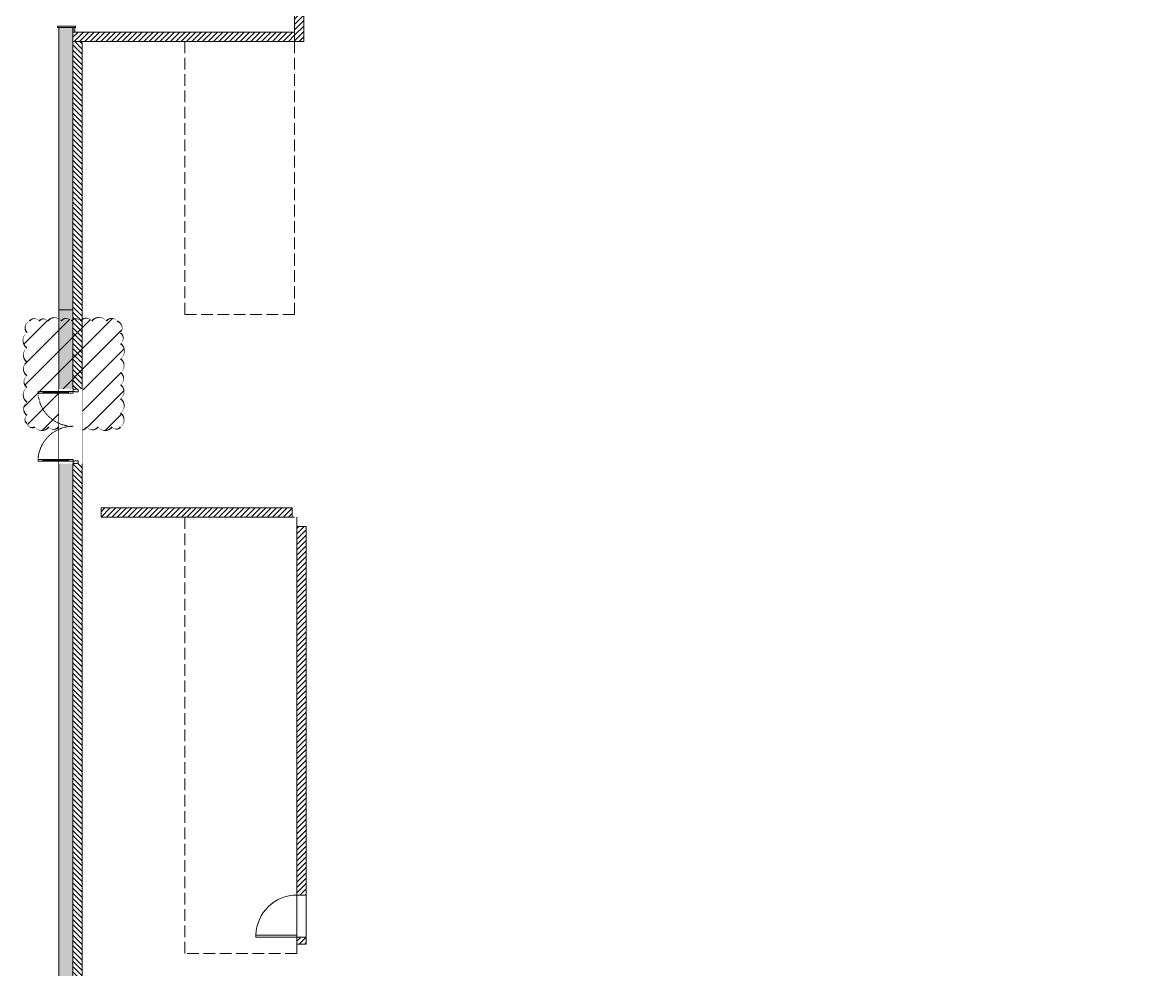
# Model space of a CAD drawing. Header units: millimetres. Extents: x -162958 to 167200, y -450 to 146301.
# Drawn here: x -789 to 23042, y 25450 to 45763 of the extents above; entities that cross this region are included whole.
import ezdxf

# ---------------------------------------------------------------- set-up
doc = ezdxf.new("R2010")
doc.units = ezdxf.units.MM
doc.set_wipeout_variables(frame=1)
for name, pattern in [('Xr_MB nha xuong CM2$0$DASH', [0.35, 0.25, -0.1]), ('Xr_MB nha xuong CM2$0$DASHED', [0.75, 0.5, -0.25]), ('Xr_MB nha xuong CM2$0$Xr_MB nha xuong + VP$0$HIDDEN2', [0.1875, 0.125, -0.0625])]:
    doc.linetypes.add(name, pattern=pattern)
doc.layers.get('0').update_dxf_attribs({"lineweight": 5})
for name, color, linetype, lineweight in [('CEILING FINISHED', 253, 'Continuous', 5), ('CJSC.8-Cua', 15, 'Continuous', 5), ('Xr_MB nha xuong CM2$0$A-Solid-Wall H', 9, 'Continuous', 18), ('Xr_MB nha xuong CM2$0$A-Solid-WallC', 2, 'Continuous', 5), ('Xr_MB nha xuong CM2$0$A-Solid-WallL', 6, 'Continuous', 5), ('Xr_MB nha xuong CM2$0$CJSC.4-Net manh', 8, 'Continuous', 5), ('Xr_MB nha xuong CM2$0$Xr_MB nha xuong + VP$0$CJSC.8-Cua', 15, 'Continuous', 5)]:
    doc.layers.add(name, color=color, linetype=linetype, lineweight=lineweight)
pattern_1 = [(45, (2194615.53, 817811.32), (-57.452426, 57.452426), [])]

# ---------------------------------------------------------------- blocks, each defined once
blk = doc.blocks.new('Xr_MB nha xuong CM2$0$2026A$Cd587a64f')
blk.add_line((-45, 977.5), (0, 977.5))
blk.add_wipeout([(-900, -100), (0, -100), (0, 100), (-900, 100)])
for p, q in [((-45, 100), (-45, 977.5)), ((0, 100), (0, 977.5)), ((0, 100), (-45, 100))]:
    blk.add_line(p, q)
blk.add_lwpolyline([(-900, -100), (0, -100), (0, 100), (-900, 100)], close=True)
at = {"lineweight": 13}
blk.add_ellipse((-22.5, 100), major_axis=(620.5, 620.5), ratio=1, start_param=0.811042, end_param=2.3561945, dxfattribs=at)
blk = doc.blocks.new('Xr_MB nha xuong CM2$0$20261F 幕墙')
at = {"layer": 'Xr_MB nha xuong CM2$0$A-Solid-Wall H'}
h = blk.add_hatch(dxfattribs=at)
h.set_pattern_fill('GOST_WOOD', color=256, scale=25, angle=-90)
h.paths.add_polyline_path([(3161903, 2303684), (3161603, 2303684), (3161603, 2297634), (3161903, 2297634)])
h.paths.add_polyline_path([(3161603, 2311384), (3161903, 2311384), (3161903, 2314284), (3161603, 2314284)])
h = blk.add_hatch(dxfattribs=at)
h.set_pattern_fill('ANSI31', color=256, scale=650)
h.set_pattern_definition(pattern_1)
h.paths.add_polyline_path([(3166653, 2311684), (3166853, 2311684), (3166853, 2303384), (3166653, 2303384)])
h = blk.add_hatch(dxfattribs=at)
h.set_pattern_fill('ANSI31', color=256, scale=650)
h.set_pattern_definition(pattern_1)
h.paths.add_polyline_path([(3166653, 2303384), (3161903, 2303384), (3161903, 2303584), (3166653, 2303584)])
h = blk.add_hatch(dxfattribs=at)
h.set_pattern_fill('ANSI31', color=256, scale=25, angle=-90)
h.paths.add_polyline_path([(3162103, 2258334), (3162103, 2303384), (3161903, 2303384), (3161903, 2258334)])
h = blk.add_hatch(dxfattribs=at)
h.set_pattern_fill('GOST_WOOD', color=256, scale=25, angle=-90)
h.paths.add_polyline_path([(3161903, 2297634), (3161903, 2258334), (3205053, 2258334), (3205053, 2262033), (3205353, 2262033), (3205353, 2258034), (3161603, 2258034), (3161603, 2297634)])
h = blk.add_hatch(dxfattribs=at)
h.set_pattern_fill('ANSI31', color=256, scale=650)
h.set_pattern_definition([(45, (2184717.51, 589962.19), (-57.452426, 57.452426), [])])
h.paths.add_polyline_path([(3166604, 2293384), (3162504, 2293384), (3162504, 2293184), (3166604, 2293184)])
h = blk.add_hatch(dxfattribs=at)
h.set_pattern_fill('ANSI31', color=256, scale=650)
h.set_pattern_definition([(45, (2194665.53, 817811.32), (-57.452426, 57.452426), [])])
h.paths.add_polyline_path([(3166903, 2284034), (3166903, 2292984), (3166703, 2292984), (3166703, 2284034)])
at = {"layer": 'Xr_MB nha xuong CM2$0$A-Solid-WallC', "linetype": 'ByBlock', "lineweight": 0, "ltscale": 0.1}
for points in [[(3166653, 2311684), (3166853, 2311684), (3166853, 2303384), (3166653, 2303384)], [(3166653, 2303384), (3161903, 2303384), (3161903, 2303584), (3166653, 2303584)], [(3162103, 2258334), (3162103, 2303384), (3161903, 2303384), (3161903, 2258334)], [(3166903, 2284034), (3166903, 2292984), (3166703, 2292984), (3166703, 2284034)]]:
    blk.add_lwpolyline(points, close=True, dxfattribs=at)
at = {"layer": 'Xr_MB nha xuong CM2$0$A-Solid-WallC', "linetype": 'ByBlock', "lineweight": 0, "ltscale": 0.1, "elevation": 0}
blk.add_lwpolyline([(3166604, 2293384), (3162504, 2293384), (3162504, 2293184), (3166604, 2293184)], close=True, dxfattribs=at)
at = {"layer": 'Xr_MB nha xuong CM2$0$A-Solid-WallL'}
for points in [[(3161954, 2303709), (3161574, 2303709), (3161574, 2303684), (3161954, 2303684)], [(3161603, 2303684), (3161903, 2303684), (3161903, 2297634), (3161603, 2297634)], [(3161944, 2303684), (3161904, 2303684), (3161904, 2303584), (3161944, 2303584)], [(3161903, 2297634), (3161903, 2258334), (3205053, 2258334), (3205053, 2262033), (3205353, 2262033), (3205353, 2258034), (3161603, 2258034), (3161603, 2297634)]]:
    blk.add_lwpolyline(points, close=True, dxfattribs=at)
at = {"layer": 'CJSC.8-Cua', "xscale": -1.000000000000026, "rotation": 90}
blk.add_blockref('Xr_MB nha xuong CM2$0$2026A$Cd587a64f', (3166803, 2284184), dxfattribs=at)
blk = doc.blocks.new('*U190')
for p, q in [((-1510, 650), (-1550, 650)), ((-1530, 100), (-1530, 650)), ((-90, 650), (-50, 650)), ((-70, 100), (-70, 650)), ((-1510, 100), (-1550, 100)), ((-90, 100), (-50, 100))]:
    blk.add_line(p, q)
for points in [[(-1550, 0), (-1510, 0), (-1510, 750), (-1550, 750)], [(-50, 0), (-90, 0), (-90, 750), (-50, 750)], [(-1600, -110), (-1540, -110), (-1540, -40), (-1550, -40), (-1550, 0), (-1600, 0)], [(0, -110), (-60, -110), (-60, -40), (-50, -40), (-50, 0), (0, 0)]]:
    blk.add_lwpolyline(points, close=True)
at = {"linetype": 'Xr_MB nha xuong CM2$0$Xr_MB nha xuong + VP$0$HIDDEN2'}
for centre, start, end in [((-1550, 0), 0, 90), ((-50, 0), 90, 180)]:
    blk.add_arc(centre, 750, start, end, dxfattribs=at)

msp = doc.modelspace()

# ---------------------------------------------------------------- hatches: boundary and pattern name
at = {"layer": 'CEILING FINISHED'}
h = msp.add_hatch(dxfattribs=at)
h.set_pattern_fill('ANSI31', color=5, scale=100)
h.set_pattern_definition([(45, (-2053469.22, 161162.77), (-224.506403, 224.506403), [])])
edge = h.paths.add_edge_path()
edge.add_arc((1213.5, 37235.9), 181.4, 305, 415)
edge.add_arc((1209.6, 37538.6), 188.2, 305, 415)
edge.add_arc((1212.9, 37842.3), 182.5, 305, 415)
edge.add_arc((1225.9, 38122.7), 159.8, 305, 415)
edge.add_arc((1213.8, 38401.8), 180.9, 305, 415)
edge.add_arc((1203.9, 38712.2), 198.1, 305, 415)
edge.add_arc((1238.1, 38988), 138.6, 305, 415)
edge.add_arc((1193, 39203), 160.7, 320.83823, 430.83823)
edge.add_arc((1129.9, 39273.7), 141.4, 35, 145)
edge.add_arc((860, 39246.9), 188.2, 35, 145)
edge.add_arc((583.8, 39269.3), 149, 35, 145)
edge.add_arc((364.8, 39286.9), 118.3, 35, 145)
edge.add_arc((155.5, 39276.1), 137.3, 35, 145)
edge.add_arc((-98.9, 39255.4), 173.3, 35, 145)
edge.add_arc((-334.8, 39289), 114.7, 35, 145)
edge.add_arc((-531.3, 39283), 125.2, 35, 145)
edge.add_arc((-573.7, 39213), 154, 113.00081, 223.00081)
edge.add_arc((-570.9, 38943.1), 201.3, 125, 235)
edge.add_arc((-581.7, 38628.9), 182.3, 125, 235)
edge.add_arc((-582.7, 38331.5), 180.7, 125, 235)
edge.add_arc((-598.4, 38057.9), 153.3, 125, 235)
edge.add_arc((-576.4, 37775.3), 191.7, 125, 235)
edge.add_arc((-587.9, 37477.6), 171.7, 125, 235)
edge.add_arc((-625.5, 37250.1), 106.1, 125, 235)
edge.add_arc((-574.5, 37185), 113.9, 191.01902, 301.01902)
edge.add_arc((-367.7, 37191), 180.8, 215, 325)
edge.add_arc((-116.6, 37159.5), 125.8, 215, 325)
edge.add_arc((135.3, 37191.6), 181.7, 215, 325)
edge.add_arc((439, 37195.8), 189.1, 215, 325)
edge.add_arc((715.2, 37172.2), 148, 215, 325)
edge.add_arc((985.8, 37192), 182.4, 215, 325)
edge.add_arc((1226.4, 37151.2), 111.3, 215, 325)

# ---------------------------------------------------------------- linework, layer by layer
at = {"layer": 'CEILING FINISHED', "color": 5}
msp.add_lwpolyline([(1317.6, 37087.3, 0, 33.3, 0.5205671), (1317.6, 37384.5, 0, 33.3, 0.5205671), (1317.6, 37692.8, 0, 33.3, 0.5205671), (1317.6, 37991.8, 0, 33.3, 0.5205671), (1317.6, 38253.6, 0, 33.3, 0.5205671), (1317.6, 38549.9, 0, 33.3, 0.5205671), (1317.6, 38874.5, 0, 33.3, 0.5205671), (1317.6, 39101.5, 0, 33.3, 0.5205671), (1245.7, 39354.8, 0, 33.3, 0.5205671), (1014.1, 39354.8, 0, 33.3, 0.5205671), (705.9, 39354.8, 0, 33.3, 0.5205671), (461.8, 39354.8, 0, 33.3, 0.5205671), (267.9, 39354.8, 0, 33.3, 0.5205671), (43, 39354.8, 0, 33.3, 0.5205671), (-240.9, 39354.8, 0, 33.3, 0.5205671), (-428.8, 39354.8, 0, 33.3, 0.5205671), (-633.9, 39354.8, 0, 33.3, 0.5205671), (-686.3, 39108, 0, 33.3, 0.5205671), (-686.3, 38778.3, 0, 33.3, 0.5205671), (-686.3, 38479.6, 0, 33.3, 0.5205671), (-686.3, 38183.5, 0, 33.3, 0.5205671), (-686.3, 37932.3, 0, 33.3, 0.5205671), (-686.3, 37618.3, 0, 33.3, 0.5205671), (-686.3, 37337, 0, 33.3, 0.5205671), (-686.3, 37163.2, 0, 33.3, 0.5205671), (-515.8, 37087.3, 0, 33.3, 0.5205671), (-219.7, 37087.3, 0, 33.3, 0.5205671), (-13.6, 37087.3, 0, 33.3, 0.5205671), (284.1, 37087.3, 0, 33.3, 0.5205671), (593.9, 37087.3, 0, 33.3, 0.5205671), (836.4, 37087.3, 0, 33.3, 0.5205671), (1135.2, 37087.3, 0, 33.3, 0.5205671)], format="xyseb", close=True, dxfattribs=at)

# ---------------------------------------------------------------- next in the draw order: block references
at = {"layer": 'CJSC.8-Cua'}
msp.add_blockref('Xr_MB nha xuong CM2$0$20261F 幕墙', (-3161603.5, -2258033.7), dxfattribs=at)

# ---------------------------------------------------------------- next in the draw order: linework, layer by layer
at = {"layer": 'Xr_MB nha xuong CM2$0$A-Solid-WallC', "linetype": 'Xr_MB nha xuong CM2$0$DASH', "lineweight": 0, "ltscale": 1000}
for points in [[(2699.9, 45350), (5049.8, 45350), (5049.8, 39500), (2699.9, 39500)], [(2699.9, 35149.9), (5099.8, 35149.9), (5099.8, 25799.9), (2699.9, 25799.9)]]:
    msp.add_lwpolyline(points, close=True, dxfattribs=at)
at = {"layer": 'Xr_MB nha xuong CM2$0$CJSC.4-Net manh', "linetype": 'Xr_MB nha xuong CM2$0$DASHED', "ltscale": 2000, "const_width": 3}
msp.add_lwpolyline([(-0.2, -0.2), (165999.8, -0.2), (165999.8, 146299.9), (-0.2, 146299.9)], close=True, dxfattribs=at)

# ---------------------------------------------------------------- next in the draw order: wipeouts: each hides what was drawn before it
at = {"color": 250}
msp.add_wipeout([(499.8, 37900), (-0.2, 37900), (-0.2, 36300), (499.8, 36300)], dxfattribs=at).dxf.layer = 'Xr_MB nha xuong CM2$0$Xr_MB nha xuong + VP$0$CJSC.8-Cua'

# ---------------------------------------------------------------- next in the draw order: block references
at = {"layer": 'Xr_MB nha xuong CM2$0$Xr_MB nha xuong + VP$0$CJSC.8-Cua', "xscale": -1, "rotation": 90}
msp.add_blockref('*U190', (299.8, 36300), dxfattribs=at)

doc.saveas('drawing.dxf')
